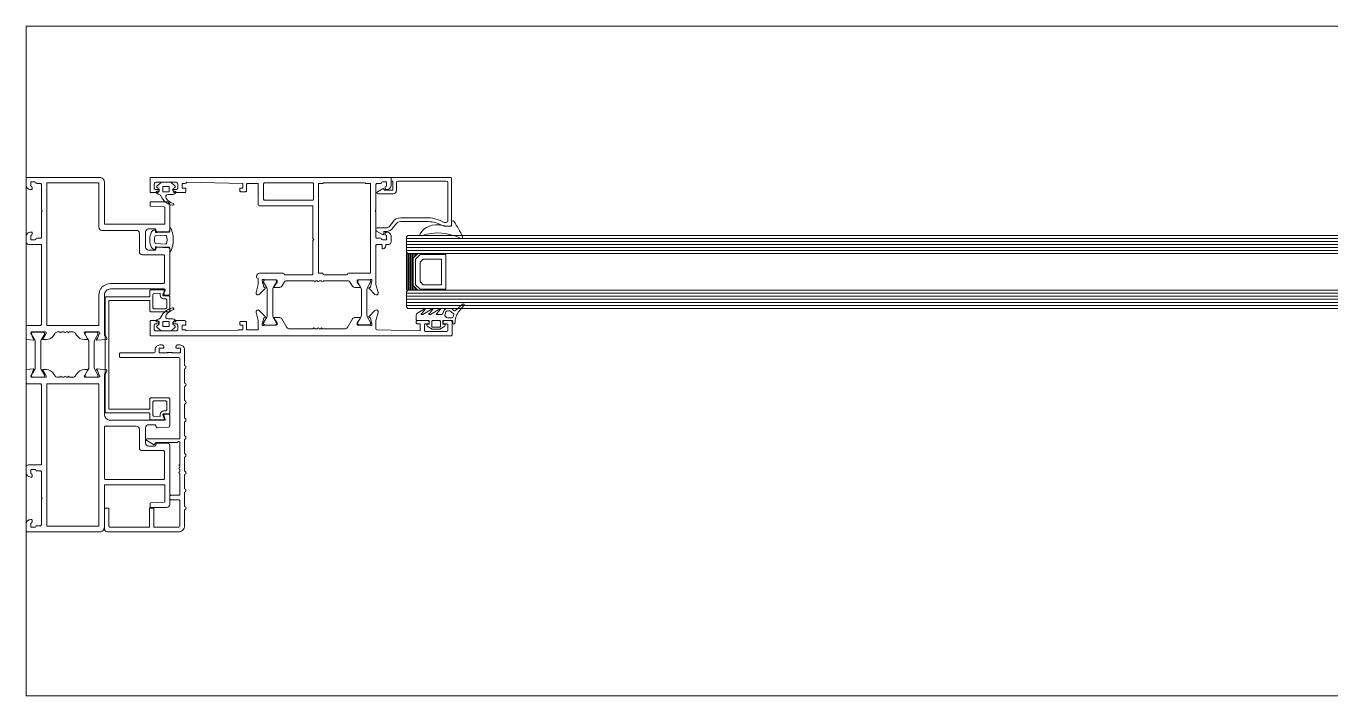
# Model space of a CAD drawing. Header units: centimetres. Extents: x 118932 to 154602, y -32682 to -23521.
# Drawn here: x 126563.31 to 126606.17, y -26980.91 to -26958.91 of the extents above; entities that cross this region are included whole.
import ezdxf

# ---------------------------------------------------------------- set-up
doc = ezdxf.new("R2010")
doc.units = ezdxf.units.CM
doc.header["$LTSCALE"] = 50
doc.header["$MEASUREMENT"] = 0
for name, color, linetype, lineweight, true_color in [('GEN_02_TF_Pencere', 7, 'Continuous', 9, 0x6093ac), ('GEN_05_ML_Alçıpan_giydirme', 7, 'Continuous', 18, 0x7ebab5), ('GEN_05_ML_Cam', 7, 'Continuous', 9, 0x637d96), ('GEN_05_ML_Mermer', 7, 'Continuous', 9, 0x9d8692)]:
    doc.layers.add(name, color=color, linetype=linetype, lineweight=lineweight, true_color=true_color)

# ---------------------------------------------------------------- blocks, each defined once
blk = doc.blocks.new('altlık2')
at = {"layer": 'GEN_02_TF_Pencere', "linetype": 'Continuous', "extrusion": (0, 0, -1)}
for p, q in [((1139.7, 133.96), (1139.7, 132.78)), ((1137.55, 132.57), (1136.79, 132.74)), ((1139.4, 132.53), (1137.93, 132.53)), ((1143.37, 128.99), (1143.37, 128.99)), ((1128.15, 101.74), (1128.15, 103.25)), ((1128.58, 103.97), (1130.89, 105.39)), ((1129.93, 103.5), (1130.29, 103.5)), ((1131.1, 105.21), (1130.05, 103.89)), ((1130.34, 103.52), (1133.39, 105.39)), ((1132.43, 103.5), (1132.79, 103.5)), ((1133.6, 105.21), (1132.55, 103.89)), ((1132.84, 103.52), (1135.89, 105.39)), ((1134.93, 103.5), (1136.41, 103.5)), ((1136.1, 105.21), (1135.05, 103.89)), ((1136.88, 103.79), (1137.32, 104.86)), ((1137.9, 104.35), (1137.59, 103.61)), ((1138.26, 105.44), (1139.36, 105.44)), ((1139.12, 104.64), (1138.37, 104.64)), ((1141.08, 104.81), (1143.3, 106.89)), ((1143.82, 106.5), (1142.04, 104.34)), ((1132.4, 101.47), (1128.45, 101.47)), ((1133.4, 98.65), (1131.77, 99.69)), ((1132, 100.33), (1132.4, 100.33)), ((1132.4, 100.33), (1132.4, 101.47)), ((1133.2, 101.21), (1133.2, 99.62)), ((1135.9, 98.65), (1133.4, 98.65)), ((1135.8, 101.47), (1133.5, 101.47)), ((1133.5, 99.36), (1135.8, 99.36)), ((1137.53, 99.69), (1135.9, 98.65)), ((1136.1, 99.62), (1136.1, 101.21)), ((1136.1, 99.62), (1136.1, 99.62)), ((1139.9, 101.47), (1136.9, 101.47)), ((1136.9, 101.47), (1136.9, 100.33)), ((1136.9, 100.33), (1137.3, 100.33)), ((1137.71, 102.8), (1137.71, 102.8)), ((1138.53, 102.43), (1139.81, 102.43)), ((1140.2, 100.6), (1140.2, 101.21)), ((1140.8, 100.56), (1140.8, 100.56))]:
    blk.add_line(p, q, dxfattribs=at)
at = {"layer": 'GEN_02_TF_Pencere'}
for p, q in [((1125.4, 129.47), (1124.9, 128.97)), ((1124.9, 128.97), (1124.9, 123.97)), ((1125.4, 129.47), (1154.9, 129.47)), ((1124.9, 128.47), (1154.9, 128.47)), ((1124.9, 127.47), (1154.9, 127.47)), ((1124.9, 126.47), (1154.9, 126.47)), ((1124.9, 125.47), (1154.9, 125.47)), ((1124.9, 124.47), (1154.9, 124.47)), ((1124.9, 123.97), (1125.4, 123.47)), ((1124.9, 123.47), (1128.65, 123.47)), ((1124.9, 111.47), (1124.9, 123.47)), ((1124.9, 123.47), (1124.9, 123.47)), ((1125.4, 123.47), (1154.9, 123.47)), ((1128.65, 123.47), (1127.15, 121.97)), ((1127.15, 121.97), (1127.15, 112.97)), ((1129.4, 123.17), (1127.9, 121.67)), ((1127.9, 121.67), (1127.9, 113.27)), ((1137.9, 123.17), (1129.4, 123.17)), ((1130.4, 121.67), (1129.4, 120.67)), ((1129.4, 120.67), (1129.4, 114.27)), ((1136.4, 121.67), (1130.4, 121.67)), ((1136.4, 113.27), (1136.4, 121.67)), ((1137.9, 111.77), (1137.9, 123.17)), ((1125.4, 111.47), (1124.9, 110.97)), ((1128.65, 111.47), (1124.9, 111.47)), ((1125.4, 111.47), (1154.9, 111.47)), ((1127.15, 112.97), (1128.65, 111.47)), ((1127.9, 113.27), (1129.4, 111.77)), ((1129.4, 114.27), (1130.4, 113.27)), ((1129.4, 111.77), (1137.9, 111.77)), ((1130.4, 113.27), (1136.4, 113.27)), ((1124.9, 110.97), (1124.9, 105.97)), ((1124.9, 110.47), (1154.9, 110.47)), ((1124.9, 109.47), (1154.9, 109.47)), ((1124.9, 108.47), (1154.9, 108.47)), ((1124.9, 107.47), (1154.9, 107.47)), ((1124.9, 106.47), (1154.9, 106.47)), ((1124.9, 105.97), (1125.4, 105.47)), ((1125.4, 105.47), (1154.9, 105.47))]:
    blk.add_line(p, q, dxfattribs=at)
at = {"layer": 'GEN_02_TF_Pencere', "linetype": 'Continuous'}
for p, q in [((1125.05, 123.47), (1125.05, 111.47)), ((1125.45, 123.47), (1125.45, 111.47)), ((1125.85, 123.47), (1125.85, 111.47)), ((1126.25, 123.47), (1126.25, 111.47)), ((1126.65, 123.47), (1126.65, 111.47)), ((1127.05, 123.47), (1127.05, 111.47)), ((1127.45, 123.47), (1127.45, 122.27)), ((1127.85, 123.47), (1127.85, 122.67)), ((1128.25, 123.47), (1128.25, 123.07)), ((1128.65, 123.47), (1128.65, 123.46)), ((1127.45, 112.67), (1127.45, 111.47)), ((1127.85, 112.27), (1127.85, 111.47)), ((1128.25, 111.87), (1128.25, 111.47)), ((1128.65, 111.48), (1128.65, 111.47))]:
    blk.add_line(p, q, dxfattribs=at)
for points in [[(1000.3, 148.53), (1024.2, 148.53, -0.414214), (1025.7, 147.03), (1025.7, 133.43, 0.414214), (1026, 133.13), (1045.31, 133.13, 0.414214), (1045.61, 133.43), (1045.61, 138.53, 0.400696), (1045.32, 138.83), (1040.99, 139.03, -0.400696), (1040.7, 139.33), (1040.7, 140.23, -0.414214), (1041, 140.53), (1046.21, 140.53, -0.414214), (1047.21, 139.53), (1047.21, 131.32, -0.399104), (1046.74, 130.82), (1043, 130.63, -0.429487), (1042.68, 130.93), (1042.68, 131.13, 0.414214), (1042.18, 131.63), (1040.2, 131.63, 0.414214), (1039.2, 130.63), (1039.2, 125.63, 0.414214), (1040.2, 124.63), (1042.18, 124.63, 0.414214), (1042.68, 125.13), (1042.68, 125.33, -0.429495), (1043, 125.63), (1046.74, 125.43, -0.399096), (1047.21, 124.93), (1047.21, 110.17, -0.414214), (1046.91, 109.87), (1045.53, 109.87, -0.518649), (1045.25, 110.28), (1045.67, 111.47, 0.518649), (1045.39, 111.87), (1027.7, 111.87, 0.414214), (1025.7, 109.87), (1025.7, 96.84, 0.41134), (1026, 96.54, -0.312805), (1026.18, 96.41), (1026.49, 95.57, -0.493156), (1026.32, 95.3), (1023.32, 95.04, -0.957545), (1023.27, 95.44, 0.268123), (1023.42, 95.57), (1024, 97.16, 0.843087), (1023.9, 97.74), (1019.39, 97.74, 0.577366), (1019.13, 97.29), (1020.03, 95.72, 0.182928), (1020.14, 95.63, -0.849637), (1020.08, 95.24), (1019.16, 95.24, -0.267944), (1016.56, 96.74), (1016.27, 97.24, 0.267964), (1015.4, 97.74), (1014.17, 97.74), (1013.95, 97.36), (1013.73, 97.74), (1013.15, 97.74, -1), (1012.55, 97.74), (1011.75, 97.74, -1), (1011.15, 97.74), (1010.3, 97.74, 0.267966), (1009.43, 97.24), (1009.14, 96.74, -0.267944), (1006.54, 95.24), (1005.62, 95.24, -0.849744), (1005.56, 95.63, 0.182697), (1005.67, 95.72), (1006.57, 97.29, 0.577366), (1006.31, 97.74), (1001.8, 97.74, 0.843081), (1001.7, 97.16), (1002.28, 95.57, 0.267761), (1002.43, 95.44, -0.957329), (1002.38, 95.04), (1000, 95.25), (1000, 96.84), (1000, 99.62, -0.414214), (1000.3, 99.92), (1004.7, 99.92, 0.414214), (1005, 100.22), (1005, 126.53), (1000.8, 126.53, -0.414214), (1000, 127.33), (1000, 129.03, -0.414214), (1001.5, 130.53), (1001.8, 130.53, -0.414214), (1002, 130.33), (1002, 129.82, -0.36604), (1001.75, 129.53, 0.365984), (1001.5, 129.23), (1001.5, 128.33, 0.414214), (1001.8, 128.03), (1002.9, 128.03, 0.367429), (1003.2, 128.28, -0.364526), (1003.49, 128.53), (1004.7, 128.53, 0.414214), (1005, 128.83), (1005, 137.23), (1005.3, 137.53), (1005, 137.83), (1005, 146.23, 0.414214), (1004.7, 146.53), (1003.49, 146.53, -0.364526), (1003.2, 146.78, 0.367429), (1002.9, 147.03), (1001.8, 147.03, 0.414214), (1001.5, 146.73), (1001.5, 145.83, 0.365984), (1001.75, 145.54, -0.36604), (1002, 145.24), (1002, 144.73, -0.414214), (1001.8, 144.53), (1001.5, 144.53, -0.414214), (1000, 146.03), (1000, 148.23, -0.414214), (1000.3, 148.53)], [(1023.9, 146.73), (1006.8, 146.73), (1006.8, 99.92), (1023.9, 99.92), (1023.9, 109.87, -0.414214), (1027.7, 113.67), (1045.11, 113.67, 0.414214), (1045.41, 113.97), (1045.41, 122.83, 0.414214), (1045.11, 123.13), (1038.2, 123.13, -0.414214), (1037.2, 124.13), (1037.2, 130.13, 0.414214), (1036.2, 131.13), (1024.9, 131.13, -0.414214), (1023.9, 132.13), (1023.9, 146.73)], [(1119.6, 148.53), (1041, 148.53, 0.414214), (1040.7, 148.23), (1040.7, 143.83, 0.414214), (1041, 143.53), (1043, 143.53, 0.414214), (1043.7, 144.23, 0.414214), (1043.4, 144.53), (1042.6, 144.53, -0.414214), (1042.1, 145.03), (1042.1, 146.43, -0.414214), (1042.6, 146.93), (1049.3, 146.93, -0.414214), (1049.8, 146.43), (1049.8, 145.03, -0.414214), (1049.3, 144.53), (1048.5, 144.53, 0.414214), (1048.2, 144.23, 0.414214), (1048.9, 143.53), (1052, 143.53, 0.414214), (1052.5, 144.03), (1052.5, 144.73, 0.414214), (1052.2, 145.03), (1051.2, 145.03), (1051.2, 146.53), (1052.25, 146.53, 0.302139), (1052.52, 146.72, -0.307603), (1052.81, 146.9), (1071.2, 146.53), (1071.2, 145.03), (1070.5, 145.03, 0.414214), (1070.2, 144.73), (1070.2, 144.13, 0.414214), (1070.5, 143.83), (1072.1, 143.83, 0.414214), (1072.4, 144.13), (1072.4, 146.23, -0.414214), (1072.7, 146.53), (1076.2, 146.53), (1076.2, 139.53, 0.414213), (1076.5, 139.23), (1094.2, 139.23), (1094.2, 128.43), (1094.5, 128.13), (1094.2, 127.83), (1094.2, 116.83, -0.414214), (1093.9, 116.53), (1085.01, 116.53, -0.365977), (1084.71, 116.78, 0.365977), (1084.42, 117.03), (1076.7, 117.03, 0.414214), (1075.7, 116.03), (1075.7, 115.73, 0.400802), (1075.99, 115.43, -0.400802), (1076.27, 115.13), (1076.27, 113.37), (1075.55, 110.67, 0.767196), (1076.59, 110.07), (1078.51, 111.99, 0.57735), (1078.42, 112.32), (1078.26, 112.37, -0.267949), (1078.11, 112.51), (1077.57, 114.53), (1077.57, 114.83, -0.569919), (1078.08, 114.93, 0.213422), (1078.3, 114.83), (1082.17, 114.83, -0.414214), (1082.47, 114.53), (1082.47, 114.31, -0.137872), (1082.43, 114.16), (1081.5, 112.63, 0.585524), (1081.67, 112.33), (1083.09, 112.33, 0.261413), (1083.95, 112.81), (1084.71, 114.05, -0.261413), (1085.56, 114.53), (1094.63, 114.53), (1094.85, 114.15), (1095.07, 114.53), (1095.65, 114.53, 1), (1096.25, 114.53), (1097.05, 114.53, 1), (1097.65, 114.53), (1105.61, 114.53, -0.261413), (1106.47, 114.05), (1107.22, 112.81, 0.261413), (1108.08, 112.33), (1109.5, 112.33, 0.585524), (1109.67, 112.63), (1108.74, 114.16, -0.137872), (1108.7, 114.31), (1108.7, 114.53, -0.414214), (1109, 114.83), (1112.87, 114.83, 0.213422), (1113.09, 114.93, -0.569919), (1113.6, 114.83), (1113.6, 114.53), (1113.06, 112.51, -0.267949), (1112.92, 112.37), (1112.75, 112.32, 0.57735), (1112.66, 111.99), (1114.58, 110.07, 0.767196), (1115.62, 110.67), (1114.9, 113.37), (1114.9, 126.23, -0.414214), (1115.2, 126.53), (1116.6, 126.53, -0.414214), (1116.9, 126.23), (1116.9, 125.33, 0.463003), (1117.24, 125.04, 0.372825), (1118.1, 126.02), (1118.1, 126.23, -0.414214), (1118.4, 126.53), (1119.1, 126.53, 0.414214), (1119.9, 127.33), (1119.9, 129.03, 0.414214), (1118.4, 130.53), (1118.2, 130.53, 0.414214), (1117.9, 130.23), (1117.9, 129.82, 0.380812), (1118.15, 129.53, -0.365977), (1118.4, 129.23), (1118.4, 128.33, -0.414214), (1118.1, 128.03), (1117, 128.03, -0.365977), (1116.7, 128.28, 0.369187), (1116.41, 128.53), (1115.2, 128.53, -0.414214), (1114.9, 128.83), (1114.9, 137.23), (1114.6, 137.53), (1114.9, 137.83), (1114.9, 146.23, -0.414214), (1115.2, 146.53), (1116.41, 146.53, 0.365995), (1116.7, 146.78, -0.365977), (1117, 147.03), (1118.1, 147.03, -0.414214), (1118.4, 146.73), (1118.4, 145.83, -0.374045), (1118.15, 145.54, 0.366034), (1117.9, 145.24), (1117.9, 144.83, 0.414214), (1118.2, 144.53), (1118.4, 144.53, 0.414214), (1119.9, 146.03), (1119.9, 148.23, 0.414214), (1119.6, 148.53)], [(1043.61, 142.97, -0.112701), (1044.01, 142.77, -0.112701), (1044.28, 142.42, 0.246403), (1048.1, 139.36, 0.925917), (1048.36, 139.9, -0.155768), (1046, 141.66, -0.609535), (1046.65, 142.93), (1047.8, 142.93, 0.241936), (1049.14, 143.49, 0.608162), (1048.89, 143.97), (1048.5, 143.97, -0.414214), (1048.2, 144.28), (1048.2, 144.69, -0.396012), (1048.48, 145, 0.682513), (1048.77, 145.9), (1047.7, 146.77, 0.172553), (1047.25, 146.93), (1044.65, 146.93, 0.172553), (1044.2, 146.77), (1043.13, 145.9, 0.682513), (1043.42, 145, -0.396012), (1043.71, 144.69), (1043.71, 144.28, -0.414214), (1043.4, 143.97), (1043.01, 143.97, 0.608162), (1042.76, 143.49, 0.160198), (1043.61, 142.97)], [(1078.3, 146.73), (1094.1, 146.73, -0.414214), (1094.4, 146.43), (1094.4, 141.33, -0.418992), (1094.1, 141.03), (1078.3, 141.03, -0.414214), (1078, 141.33), (1078, 146.43, -0.414214), (1078.3, 146.73)], [(1113.1, 146.53), (1113.1, 117.03), (1105.83, 117.03, 0.368336), (1105.53, 116.78, -0.368949), (1105.24, 116.53), (1097.89, 116.53, -0.379158), (1097.6, 116.78, 0.367855), (1097.3, 117.03), (1096, 117.03), (1096, 146.53), (1097.6, 146.53), (1097.6, 146.73), (1111.5, 146.73), (1111.5, 146.53), (1113.1, 146.53)], [(1139.4, 148.53), (1120.2, 148.53, 0.414208), (1119.9, 148.23), (1119.9, 147.63, 0.4142), (1120.2, 147.33), (1120.4, 147.33), (1120.4, 144.33), (1117.7, 144.33), (1117.5, 144.68, 0.414213), (1117.09, 144.79), (1115.38, 143.81, 0.767327), (1115.56, 143.13), (1120.6, 143.13, 0.414213), (1121.6, 144.13), (1121.6, 146.83, -0.414213), (1122.1, 147.33), (1138, 147.33, -0.414213), (1138.5, 146.83), (1138.5, 134.23, -0.414213), (1138, 133.73), (1137.48, 133.73, -0.127549), (1137.14, 133.82, 0.13898), (1131.2, 135.22), (1123.04, 135.22, 0.244575), (1120.42, 133.86), (1119.61, 132.7, -0.244575), (1118.14, 131.93), (1115.35, 131.93, 0.767327), (1115.07, 130.91), (1117.05, 129.77, 0.577345), (1117.5, 130.03), (1117.5, 130.73), (1118.14, 130.73, 0.244575), (1120.6, 132.01), (1121.41, 133.17, -0.244575), (1123.04, 134.02), (1132.18, 134.02, -0.114883), (1136.54, 132.78, 0.126996), (1137.51, 132.53), (1139.4, 132.53, 0.414213), (1139.7, 132.83), (1139.7, 148.23, 0.414213), (1139.4, 148.53)], [(1044.88, 143.92), (1044.88, 145.35, -0.414214), (1045.04, 145.5), (1046.87, 145.5, -0.414214), (1047.02, 145.35), (1047.02, 143.92, -0.414214), (1046.87, 143.77), (1045.04, 143.77, -0.414214), (1044.88, 143.92)], [(1047.21, 123.75, 0.064394), (1048.05, 125.83, 0.064394), (1048.33, 128.06, 0.129325), (1047.21, 132.37), (1047.21, 130.87, -0.399528), (1046.93, 130.57), (1042.79, 130.36, -0.414214), (1042.49, 130.66), (1042.49, 130.94, 0.414214), (1042.19, 131.24), (1042.12, 131.24, 0.295923), (1041.21, 130.65, 0.104809), (1040.65, 128.06, 0.104809), (1041.21, 125.47, 0.295923), (1042.12, 124.88), (1042.19, 124.88, 0.414214), (1042.49, 125.18), (1042.49, 125.46, -0.414214), (1042.79, 125.76), (1046.93, 125.55, -0.399528), (1047.21, 125.25), (1047.21, 123.75)], [(1045.8, 126.61), (1042.55, 126.77, -0.337036), (1042.27, 127.01, -0.054259), (1042.15, 128.06, -0.054259), (1042.27, 129.11, -0.337036), (1042.54, 129.35), (1045.8, 129.51, -0.32284), (1046.09, 129.32, -0.093955), (1046.33, 128.06, -0.093955), (1046.09, 126.8, -0.32284), (1045.8, 126.61)], [(1040.66, 69.18, 0.198912), (1040.75, 68.97, 0.198912), (1040.96, 68.88), (1045.07, 68.88, 0.518649), (1045.35, 69.28), (1044.92, 70.48, -0.518649), (1045.21, 70.88), (1046.87, 70.88, 0.414214), (1047.17, 71.18), (1047.17, 75.78, 0.414214), (1046.87, 76.08), (1040.96, 76.08, 0.414214), (1040.66, 75.78), (1040.66, 72.38), (1027.18, 72.38), (1027.18, 90.23), (1027.18, 108.08), (1040.66, 108.08), (1040.66, 104.68, 0.414214), (1040.96, 104.38), (1046.87, 104.38, 0.414214), (1047.17, 104.68), (1047.17, 109.29, 0.414214), (1046.87, 109.59), (1045.21, 109.59, -0.518649), (1044.92, 109.99), (1045.35, 111.18, 0.518649), (1045.07, 111.59), (1040.96, 111.59, 0.414214), (1040.66, 111.29), (1040.66, 109.58, -0.414214), (1040.36, 109.28), (1026.28, 109.28, 0.414214), (1025.98, 108.98), (1025.98, 90.23), (1025.98, 71.48, 0.414214), (1026.28, 71.18), (1040.36, 71.18, -0.414214), (1040.66, 70.88), (1040.66, 69.18)], [(1081.02, 111.67), (1081.02, 103.19, 0.131653), (1081.18, 102.59), (1082.22, 100.79), (1082.22, 100.43, -0.414213), (1081.82, 100.03), (1078.42, 100.03, -0.414214), (1078.02, 100.43), (1078.02, 100.79), (1079.06, 102.59, 0.131652), (1079.22, 103.19), (1079.22, 111.67, 0.131652), (1079.06, 112.27), (1078.02, 114.07), (1078.02, 114.43, -0.414214), (1078.42, 114.83), (1081.82, 114.83, -0.414213), (1082.22, 114.43), (1082.22, 114.07), (1081.18, 112.27, 0.131652), (1081.02, 111.67)], [(1111.93, 111.7), (1111.93, 103.22, 0.131653), (1112.09, 102.62), (1113.13, 100.82), (1113.13, 100.46, -0.414213), (1112.73, 100.06), (1109.33, 100.06, -0.414214), (1108.93, 100.46), (1108.93, 100.82), (1109.97, 102.62, 0.131652), (1110.13, 103.22), (1110.13, 111.7, 0.131652), (1109.97, 112.3), (1108.93, 114.1), (1108.93, 114.46, -0.414214), (1109.33, 114.86), (1112.73, 114.86, -0.414213), (1113.13, 114.46), (1113.13, 114.1), (1112.09, 112.3, 0.131652), (1111.93, 111.7)], [(1041.66, 105.68), (1041.66, 110.09, -0.395113), (1041.94, 110.39), (1044.04, 110.53, 0.505029), (1045.47, 108.59), (1045.87, 108.59, -0.414214), (1046.17, 108.29), (1046.17, 105.68, -0.414214), (1045.87, 105.38), (1041.96, 105.38, -0.414214), (1041.66, 105.68)], [(1041, 96.47), (1139.6, 96.47, 0.414214), (1139.9, 96.77), (1139.9, 101.17, 0.414214), (1139.6, 101.47), (1137.6, 101.47, 0.414214), (1136.9, 100.77, 0.414214), (1137.2, 100.47), (1138, 100.47, -0.414214), (1138.5, 99.97), (1138.5, 98.37, -0.414214), (1138, 97.87), (1131.3, 97.87, -0.414214), (1130.8, 98.37), (1130.8, 99.97, -0.414214), (1131.3, 100.47), (1132.1, 100.47, 0.414214), (1132.4, 100.77, 0.414214), (1131.7, 101.47), (1128.6, 101.47, 0.414214), (1128.1, 100.97), (1128.1, 100.77, 0.414214), (1128.4, 100.47), (1129.11, 100.47, -0.414214), (1129.4, 100.18), (1129.4, 98.07), (1115.19, 98.47, -0.405989), (1114.9, 98.77), (1114.9, 101.48), (1115.62, 104.19, 0.767146), (1114.58, 104.79), (1112.66, 102.87, 0.577236), (1112.75, 102.53), (1112.92, 102.49, -0.267801), (1113.06, 102.35), (1113.6, 100.33), (1113.6, 100.03, -0.569927), (1113.09, 99.93, 0.213422), (1112.87, 100.03), (1109, 100.03, -0.414214), (1108.7, 100.33), (1108.7, 100.54, -0.138199), (1108.74, 100.7), (1109.67, 102.22, 0.585524), (1109.5, 102.53), (1108.08, 102.53, 0.261446), (1107.22, 102.05), (1105.52, 99.25, -0.261413), (1104.66, 98.77), (1097.27, 98.77), (1097.05, 99.15), (1096.83, 98.77), (1096.25, 98.77, 1), (1095.65, 98.77), (1094.85, 98.77, 1.025303), (1094.25, 98.77), (1086.51, 98.77, -0.261413), (1085.66, 99.25), (1083.95, 102.05, 0.261453), (1083.09, 102.53), (1081.67, 102.53, 0.585524), (1081.5, 102.22), (1082.43, 100.7, -0.137716), (1082.47, 100.54), (1082.47, 100.33, -0.414214), (1082.17, 100.03), (1078.3, 100.03, 0.213422), (1078.08, 99.93, -0.569926), (1077.57, 100.03), (1077.57, 100.33), (1078.11, 102.35, -0.267806), (1078.26, 102.49), (1078.42, 102.53, 0.577466), (1078.51, 102.87), (1076.59, 104.79, 0.767153), (1075.55, 104.19), (1076.27, 101.48), (1076.27, 98.77, -0.414214), (1075.97, 98.47), (1072.7, 98.47, -0.414214), (1072.4, 98.77), (1072.4, 100.87, 0.414214), (1072.1, 101.17), (1070.5, 101.17, 0.414214), (1070.2, 100.87), (1070.2, 100.27, 0.414214), (1070.5, 99.97), (1071.2, 99.97), (1071.2, 98.47), (1069.7, 98.47), (1069.7, 98.37), (1052.5, 98.1), (1052.5, 98.47), (1051.2, 98.47), (1051.2, 99.97), (1052.2, 99.97, 0.414214), (1052.5, 100.27), (1052.5, 100.97, 0.414214), (1052, 101.47), (1048.9, 101.47, 0.414214), (1048.2, 100.77, 0.414214), (1048.5, 100.47), (1049.3, 100.47, -0.414214), (1049.8, 99.97), (1049.8, 98.57, -0.414214), (1049.3, 98.07), (1042.6, 98.07, -0.414214), (1042.1, 98.57), (1042.1, 99.97, -0.414214), (1042.6, 100.47), (1043.4, 100.47, 0.414214), (1043.7, 100.77, 0.414214), (1043, 101.47), (1041, 101.47, 0.414214), (1040.7, 101.17), (1040.7, 96.77, 0.414214), (1041, 96.47)], [(1003, 94.54), (1003, 86.06, -0.131652), (1002.84, 85.46), (1001.8, 83.66), (1001.8, 83.3, 0.414214), (1002.2, 82.9), (1005.6, 82.9, 0.414214), (1006, 83.3), (1006, 83.66), (1004.96, 85.46, -0.131652), (1004.8, 86.06), (1004.8, 94.54, -0.131652), (1004.96, 95.14), (1006, 96.94), (1006, 97.3, 0.414214), (1005.6, 97.7), (1002.2, 97.7, 0.414214), (1001.8, 97.3), (1001.8, 96.94), (1002.84, 95.14, -0.131652), (1003, 94.54)], [(1020.59, 94.54), (1020.59, 86.06, -0.131652), (1020.43, 85.46), (1019.39, 83.66), (1019.39, 83.3, 0.414214), (1019.79, 82.9), (1023.19, 82.9, 0.414214), (1023.59, 83.3), (1023.59, 83.66), (1022.55, 85.46, -0.131652), (1022.39, 86.06), (1022.39, 94.54, -0.131652), (1022.55, 95.14), (1023.59, 96.94), (1023.59, 97.3, 0.414214), (1023.19, 97.7), (1019.79, 97.7, 0.414214), (1019.39, 97.3), (1019.39, 96.94), (1020.43, 95.14, -0.131652), (1020.59, 94.54)], [(1005, 54.11), (1005, 80.42, 0.414214), (1004.7, 80.72), (1000.3, 80.72, -0.414214), (1000, 81.02), (1000, 83.8), (1000, 85.39), (1002.38, 85.6, -0.957329), (1002.43, 85.2, 0.267761), (1002.28, 85.07), (1001.7, 83.48, 0.843081), (1001.8, 82.9), (1006.31, 82.9, 0.577366), (1006.57, 83.35), (1005.67, 84.92, 0.182697), (1005.56, 85.01, -0.849744), (1005.62, 85.4), (1006.54, 85.4, -0.267944), (1009.14, 83.9), (1009.43, 83.4, 0.267966), (1010.3, 82.9), (1011.15, 82.9, -1), (1011.75, 82.9), (1012.55, 82.9, -1), (1013.15, 82.9), (1013.73, 82.9), (1013.95, 83.28), (1014.17, 82.9), (1015.4, 82.9, 0.267964), (1016.27, 83.4), (1016.56, 83.9, -0.267944), (1019.16, 85.4), (1020.08, 85.4, -0.849637), (1020.14, 85.01, 0.182928), (1020.03, 84.92), (1019.13, 83.35, 0.577366), (1019.39, 82.9), (1023.9, 82.9, 0.843087), (1024, 83.48), (1023.42, 85.07, 0.268123), (1023.27, 85.2, -0.957545), (1023.32, 85.6), (1026.32, 85.34, -0.493156), (1026.49, 85.07), (1026.18, 84.23, -0.312805), (1026, 84.1, 0.41134), (1025.7, 83.8), (1025.7, 70.77, 0.414214), (1027.7, 68.77), (1045.41, 68.77, 0.414214), (1045.71, 69.07), (1045.21, 70.47, -0.414214), (1045.51, 70.77), (1046.91, 70.77, -0.414214), (1047.21, 70.47), (1047.21, 66.96, -0.399096), (1046.74, 66.46), (1043, 66.27, -0.429495), (1042.68, 66.57), (1042.68, 66.77, 0.414214), (1042.18, 67.27), (1040.2, 67.27, 0.414214), (1039.2, 66.27), (1039.2, 61.27, 0.414214), (1040.2, 60.27), (1042.18, 60.27, 0.414214), (1042.68, 60.77), (1042.68, 60.97, -0.429487), (1043, 61.27), (1046.74, 61.07, -0.399104), (1047.21, 60.57), (1047.21, 41.11, -0.414214), (1046.21, 40.11), (1041, 40.11, -0.414214), (1040.7, 40.41), (1040.7, 41.31, -0.400696), (1040.99, 41.61), (1045.32, 41.81, 0.400696), (1045.61, 42.11), (1045.61, 47.21, 0.414214), (1045.31, 47.51), (1026, 47.51, 0.414214), (1025.7, 47.21), (1025.7, 33.61, -0.414214), (1024.2, 32.11), (1000.3, 32.11, -0.414214), (1000, 32.41), (1000, 34.61, -0.414214), (1001.5, 36.11), (1001.8, 36.11, -0.414214), (1002, 35.91), (1002, 35.4, -0.36604), (1001.75, 35.1, 0.365984), (1001.5, 34.81), (1001.5, 33.91, 0.414214), (1001.8, 33.61), (1002.9, 33.61, 0.367429), (1003.2, 33.86, -0.364526), (1003.49, 34.11), (1004.7, 34.11, 0.414214), (1005, 34.41), (1005, 42.81), (1005.3, 43.11), (1005, 43.41), (1005, 51.81, 0.414214), (1004.7, 52.11), (1003.49, 52.11, -0.364526), (1003.2, 52.36, 0.367429), (1002.9, 52.61), (1001.8, 52.61, 0.414214), (1001.5, 52.31), (1001.5, 51.41, 0.365984), (1001.75, 51.11, -0.36604), (1002, 50.82), (1002, 50.31, -0.414214), (1001.8, 50.11), (1001.5, 50.11, -0.414214), (1000, 51.61), (1000, 53.31, -0.414214), (1000.8, 54.11), (1005, 54.11)], [(1041.74, 70.17, -0.190395), (1041.66, 70.37), (1041.66, 74.78, -0.414214), (1041.96, 75.08), (1045.87, 75.08, -0.414214), (1046.17, 74.78), (1046.17, 72.18, -0.414214), (1045.87, 71.88), (1045.47, 71.88, 0.505029), (1044.04, 69.93), (1041.94, 70.07, -0.190395), (1041.74, 70.17)], [(1025.7, 66.47), (1025.7, 49.61, 0.414189), (1026, 49.31), (1045.11, 49.31, 0.414238), (1045.41, 49.61), (1045.41, 58.47, 0.414214), (1045.11, 58.77), (1038.2, 58.77, -0.414214), (1037.2, 59.77), (1037.2, 65.77, 0.414214), (1036.2, 66.77), (1026, 66.77, 0.414214), (1025.7, 66.47)]]:
    blk.add_lwpolyline(points, format="xyb", close=True, dxfattribs=at)
at = {"layer": 'GEN_02_TF_Pencere', "linetype": 'Continuous', "extrusion": (0, 0, -1)}
for points in [[(-1043.61, 102.03, -0.112701), (-1044.01, 102.23, -0.112701), (-1044.28, 102.58, 0.246403), (-1048.1, 105.64, 0.925917), (-1048.36, 105.1, -0.155768), (-1046, 103.34, -0.609535), (-1046.65, 102.07), (-1047.8, 102.07, 0.241936), (-1049.14, 101.51, 0.608162), (-1048.89, 101.03), (-1048.5, 101.03, -0.414214), (-1048.2, 100.72), (-1048.2, 100.31, -0.396012), (-1048.48, 100.01, 0.682513), (-1048.77, 99.1), (-1047.7, 98.23, 0.172553), (-1047.25, 98.07), (-1044.65, 98.07, 0.172553), (-1044.2, 98.23), (-1043.13, 99.1, 0.682513), (-1043.42, 100.01, -0.396012), (-1043.71, 100.31), (-1043.71, 100.72, -0.414214), (-1043.4, 101.03), (-1043.01, 101.03, 0.608162), (-1042.76, 101.51, 0.160198), (-1043.61, 102.03)], [(-1044.88, 101.08), (-1044.88, 99.65, -0.414214), (-1045.04, 99.5), (-1046.87, 99.5, -0.414214), (-1047.02, 99.65), (-1047.02, 101.08, -0.414214), (-1046.87, 101.23), (-1045.04, 101.23, -0.414214), (-1044.88, 101.08)], [(-1026.7, 32.11), (-1050.01, 32.11, -0.414214), (-1052.01, 34.11), (-1052.01, 39.15, 0.316813), (-1052.2, 39.43, -0.6742), (-1052.2, 40.36, 0.305615), (-1052.01, 40.64), (-1052.01, 44.94, 0.305615), (-1052.2, 45.22, -0.676966), (-1052.2, 46.14, 0.305615), (-1052.01, 46.42), (-1052.01, 50.73, 0.305615), (-1052.2, 51, -0.675993), (-1052.2, 51.93, 0.305615), (-1052.01, 52.21), (-1052.01, 56.51, 0.305615), (-1052.2, 56.79, -0.673217), (-1052.2, 57.72, 0.305615), (-1052.01, 57.99), (-1052.01, 62.3, 0.305615), (-1052.2, 62.58, -0.679836), (-1052.2, 63.5, 0.305615), (-1052.01, 63.78), (-1052.01, 68.08, 0.305615), (-1052.2, 68.36, -0.671508), (-1052.2, 69.29, 0.305615), (-1052.01, 69.57), (-1052.01, 73.87, 0.305615), (-1052.2, 74.15, -0.676456), (-1052.2, 75.08, 0.305615), (-1052.01, 75.35), (-1052.01, 79.66, 0.305615), (-1052.2, 79.93, -0.682386), (-1052.2, 80.86, 0.305615), (-1052.01, 81.14), (-1052.01, 85.44, 0.305615), (-1052.2, 85.72, -0.667232), (-1052.2, 86.65, 0.305615), (-1052.01, 86.93), (-1052.01, 91.97, -0.414214), (-1050.51, 93.47), (-1049.71, 93.47, -0.414214), (-1049.21, 92.97), (-1049.21, 92.67, -0.414214), (-1049.41, 92.47), (-1050.41, 92.47, 0.414214), (-1050.71, 92.17), (-1050.71, 90.87), (-1048.18, 90.87, -0.267949), (-1048.01, 90.97), (-1046.41, 90.97, -0.267949), (-1046.24, 90.87), (-1043.71, 90.87), (-1043.71, 92.17, 0.414214), (-1044.01, 92.47), (-1045.01, 92.47, -0.414214), (-1045.21, 92.67), (-1045.21, 92.97, -0.414214), (-1044.71, 93.47), (-1043.91, 93.47, -0.414214), (-1042.41, 91.97), (-1042.41, 91.37, 0.414214), (-1041.91, 90.87), (-1031, 90.87, -0.414214), (-1030.7, 90.57), (-1030.7, 89.67, -0.414214), (-1031, 89.37), (-1050.01, 89.37, 0.414214), (-1050.51, 88.87), (-1050.51, 62.67), (-1039.8, 62.67, -0.756776), (-1039.64, 62.11), (-1041.83, 60.77, -0.555242), (-1042.28, 61, 0.411516), (-1042.81, 61.47), (-1049.69, 61.47, -0.236738), (-1049.95, 61.62, 0.767327), (-1050.51, 61.47), (-1050.51, 54.26), (-1050.13, 54.04), (-1050.51, 53.82), (-1050.51, 53.24, -1), (-1050.51, 52.64), (-1050.51, 51.84, -1), (-1050.51, 51.24), (-1050.51, 44.41, 0.414214), (-1050.21, 44.11), (-1047.51, 44.11, -0.414214), (-1047.21, 43.81), (-1047.21, 42.91, -0.414214), (-1047.51, 42.61), (-1050.21, 42.61, 0.414214), (-1050.51, 42.31), (-1050.51, 34.11, 0.414214), (-1050.01, 33.61), (-1042, 33.61), (-1042, 39.61, -0.414214), (-1041.7, 39.91), (-1040.8, 39.91, -0.414214), (-1040.5, 39.61), (-1040.5, 33.61), (-1027.7, 33.61, 0.414214), (-1027.2, 34.11), (-1027.2, 39.61, -0.414214), (-1026.9, 39.91), (-1026.15, 39.83, -0.383), (-1025.7, 39.33), (-1025.7, 33.11, -0.414214), (-1026.7, 32.11)]]:
    blk.add_lwpolyline(points, format="xyb", close=True, dxfattribs=at)
at = {"layer": 'GEN_02_TF_Pencere', "linetype": 'Continuous'}
blk.add_lwpolyline([(1006.8, 80.72), (1006.8, 33.91), (1023.9, 33.91), (1023.9, 80.72), (1006.8, 80.72)], close=True, dxfattribs=at)
at = {"layer": 'GEN_02_TF_Pencere', "linetype": 'Continuous', "extrusion": (0, 0, -1)}
for centre, major_axis, start_param, end_param in [((1135.02, 127.74), (-6.22, 0), 0.435371, 1.859733), ((1140.1, 133.96), (0.4, 0), 3.141593, 5.75729), ((1104.06, 116.4), (-42.07, 0), 2.615697, 2.777133), ((1129.83, 129.76), (-0.5, 0), 4.256018, 6.718556), ((1135.3, 118.67), (-13.81, 0), 1.180974, 2.127007), ((1137.93, 133.79), (-1.5, 0), -1.570796, -1.311742), ((1139.4, 132.78), (0.3, 0), -0.000001, 1.570797), ((1142.9, 128.84), (-0.5, 0), 2.777133, 5.380259)]:
    blk.add_ellipse(centre, major_axis=major_axis, ratio=0.839387, start_param=start_param, end_param=end_param, dxfattribs=at)
at = {"layer": 'GEN_02_TF_Pencere', "linetype": 'Continuous'}
for centre, major_axis, start_param, end_param in [((1129.15, 103.25), (1, 0), 2.180815, 3.141593), ((1129.93, 103.68), (0.2, 0), 1.454902, 4.712389), ((1129.97, 103.94), (0.1, 0), 4.596502, 5.671923), ((1130.29, 103.59), (0.1, 0), 4.712386, 5.322405), ((1130.97, 105.28), (-0.15, 0), 2.530321, 5.322407), ((1132.43, 103.68), (0.2, 0), 1.454902, 4.712389), ((1132.47, 103.94), (0.1, 0), 4.596502, 5.671923), ((1132.79, 103.59), (0.1, 0), 4.712386, 5.322405), ((1133.47, 105.28), (-0.15, 0), 2.53012, 5.322406), ((1134.93, 103.68), (0.2, 0), 1.454902, 4.712389), ((1134.97, 103.94), (0.1, 0), 4.596502, 5.671923), ((1135.97, 105.28), (-0.15, 0), 2.530321, 5.322407), ((1136.41, 103.94), (0.5, 0), -1.570796, -0.352086), ((1138.26, 104.56), (1, 0), 1.570796, 2.789507), ((1138.53, 103.31), (1, 0), 2.789507, 3.75095), ((1138.37, 104.2), (-0.5, 0), 4.712389, 5.9311), ((1139.12, 104.2), (0.5, 0), 0.573352, 1.570799), ((1139.36, 104.56), (1, 0), 0.433927, 1.570797), ((1140.72, 105.11), (-1.4, 0), 0.573351, 1.194096), ((1140.02, 103.55), (-0.5, 0), 2.816668, 4.335689), ((1140.72, 105.11), (-0.5, 0), 0.433927, 2.388669), ((1146.09, 101.75), (-5.9, 0), -0.324924, -0.199106), ((1146.09, 101.75), (5, 0), 2.513261, 2.951049), ((1143.54, 106.68), (0.344, 0), -0.613462, 2.341422), ((1128.45, 101.74), (0.3, 0), 3.141592, 4.71239), ((1132, 99.97), (0.4, 0), 1.570797, 4.088726), ((1133.5, 101.21), (0.3, 0), 1.570796, 3.141593), ((1133.5, 99.62), (-0.3, 0), -0.000001, 1.570797), ((1135.8, 101.21), (0.3, 0), -0.000001, 1.570797), ((1135.8, 99.62), (-0.3, 0), 1.570796, 3.141593), ((1137.3, 99.97), (0.4, 0), -0.947134, 1.570795), ((1138.53, 103.31), (-1, 0), 0.609354, 1.570797), ((1139.81, 102.87), (-0.5, 0), 1.570795, 2.942487), ((1139.9, 101.21), (-0.3, 0), 3.141592, 4.71239), ((1140.5, 100.6), (-0.3, 0), 0, 2.964786), ((1183.76, 95.35), (43.37, 0), 2.951051, 3.004915)]:
    blk.add_ellipse(centre, major_axis=major_axis, ratio=0.881548, start_param=start_param, end_param=end_param, dxfattribs=at)
at = {"layer": 'GEN_05_ML_Alçıpan_giydirme'}
blk.add_line((1000, -10.79), (1000, 164.21), dxfattribs=at)
at = {"layer": 'GEN_05_ML_Cam'}
for p, q in [((1154.9, 129.47), (1789.9, 129.47)), ((1154.9, 128.47), (1790.4, 128.47)), ((1154.9, 127.47), (1790.4, 127.47)), ((1154.9, 126.47), (1790.4, 126.47)), ((1154.9, 125.47), (1790.4, 125.47)), ((1154.9, 124.47), (1790.4, 124.47)), ((1154.9, 123.47), (1790.4, 123.47)), ((1154.9, 111.47), (1790.4, 111.47)), ((1154.9, 110.47), (1790.4, 110.47)), ((1154.9, 109.47), (1790.4, 109.47)), ((1154.9, 108.47), (1790.4, 108.47)), ((1154.9, 107.47), (1790.4, 107.47)), ((1154.9, 106.47), (1790.4, 106.47)), ((1154.9, 105.47), (1789.9, 105.47))]:
    blk.add_line(p, q, dxfattribs=at)
at = {"layer": 'GEN_05_ML_Mermer'}
blk.add_lwpolyline([(2650, 198.22), (1000, 198.22), (1000, -21.79), (2650, -21.79)], close=True, dxfattribs=at)
blk = doc.blocks.new('P2_')
at = {"linetype": 'ByBlock', "rotation": 179.9999999999991}
blk.add_blockref('altlık2', (5535.4, 1474.36), dxfattribs=at)
blk = doc.blocks.new('DOGRAMA LEVEL -1 D BLOK')
at = {"linetype": 'ByBlock', "xscale": 0.1, "yscale": 0.1, "zscale": 0.1, "rotation": 180.000000000001}
blk.add_blockref('P2_', (-795.712, 243.723), dxfattribs=at)

msp = doc.modelspace()

# ---------------------------------------------------------------- block references
msp.add_blockref('DOGRAMA LEVEL -1 D BLOK', (127812.567, -27075.021, 0))

doc.saveas('drawing.dxf')
